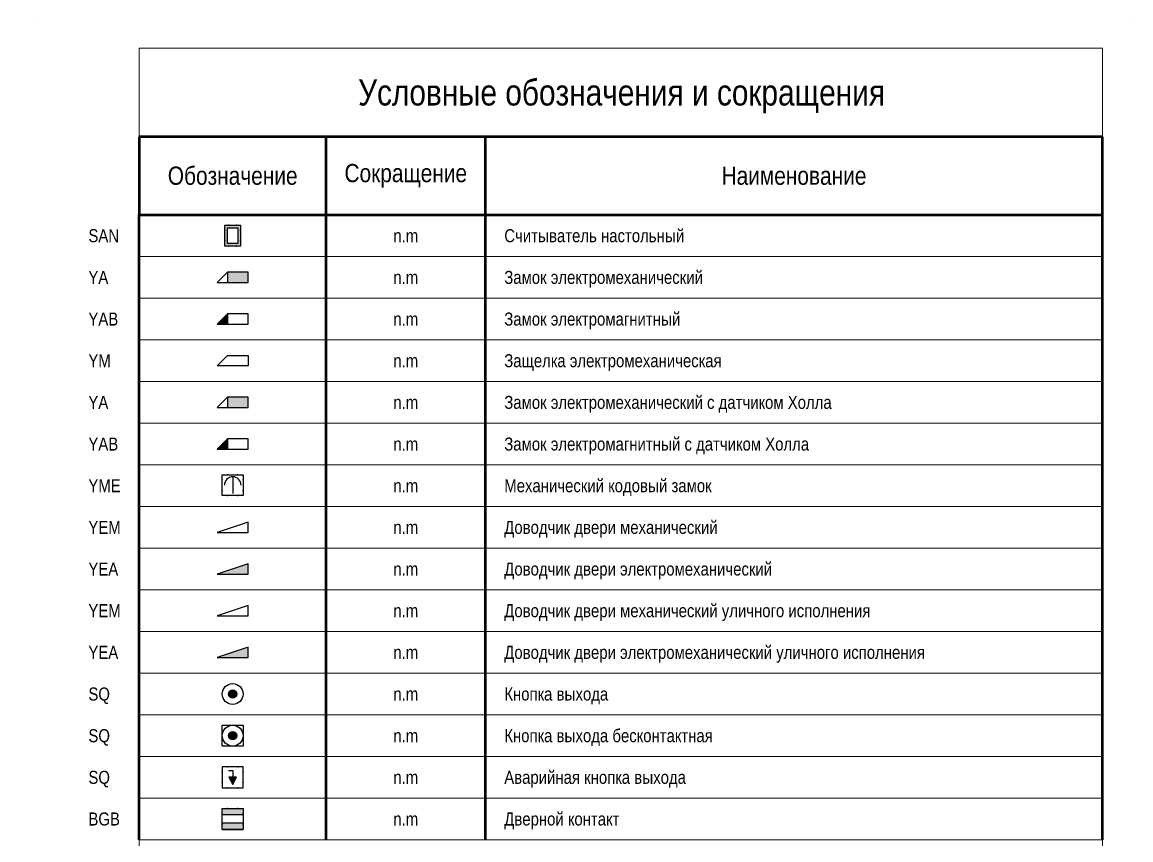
# Model space of a CAD drawing. Header units: millimetres. Extents: x -21000 to 351902, y -261781 to 19312.
# Drawn here: x 83750 to 105042, y -15700 to 0 of the extents above; entities that cross this region are included whole.
import ezdxf
from ezdxf.enums import TextEntityAlignment as Align

# ---------------------------------------------------------------- set-up
doc = ezdxf.new("R2010")
doc.units = ezdxf.units.MM
doc.header["$MEASUREMENT"] = 0
doc.set_wipeout_variables(frame=1)
for name, color, linetype in [('_АТ-Имя', 7, 'Continuous'), ('_АТ-Спецификация', 7, 'Continuous'), ('_БЛ-Заливка', 7, 'Continuous'), ('_БЛ-Маска', 250, 'Continuous'), ('_БЛ-Рамки', 7, 'Continuous'), ('_БЛ_Заливка', 7, 'Continuous'), ('_КД', 84, 'Continuous')]:
    doc.layers.add(name, color=color, linetype=linetype)
doc.layers.add('_АТ-Примечания', color=250, linetype='Continuous', plot=False)
doc.layers.add('NOPRINT', color=50, linetype='Continuous', plot=False)
doc.layers.add('_БЛ-Таблицы рамки', color=7, linetype='Continuous', lineweight=0)
doc.styles.add('Arial_Narrow_shtamp', font='ARIALN.TTF')
doc.styles.add('ArialN-2.5', font='ARIALN.TTF', dxfattribs={"height": 2.5})
doc.styles.add('ArialN-250', font='ARIALN.TTF', dxfattribs={"height": 250})
doc.styles.add('ArialN-3.5', font='ARIALN.TTF', dxfattribs={"height": 3.5})
doc.styles.add('ArialN-5', font='ARIALN.TTF', dxfattribs={"height": 5})
doc.styles.add('AT-Шрифт', font='ARIALN.TTF', dxfattribs={"height": 250})

# ---------------------------------------------------------------- blocks, each defined once
blk = doc.blocks.new('*U2')
at = {"layer": 'NOPRINT', "lineweight": 0}
for points in [[(0, 297), (0, 297), (0, 297), (0, 297)], [(210, 297), (210, 297), (210, 297), (210, 297)], [(20, 292), (205, 292), (205, 5), (20, 5)], [(0, 0), (0, 0), (0, 0), (0, 0)], [(210, 0), (210, 0), (210, 0), (210, 0)]]:
    blk.add_lwpolyline(points, close=True, dxfattribs=at)
for points in [[(205, 60), (202, 60)], [(205, 20), (202, 20)]]:
    blk.add_lwpolyline(points, dxfattribs=at)
at = {"layer": 'NOPRINT', "lineweight": 0, "insert": (194.15, 7.61), "char_height": 2.5, "attachment_point": 5, "style": 'Arial_Narrow_shtamp'}
blk.add_mtext_dynamic_manual_height_columns('Формат А4', width=23.585, gutter_width=12.5, heights=[0], dxfattribs=at)
at = {"layer": 'NOPRINT', "color": 1, "lineweight": 0, "style": 'Arial_Narrow_shtamp'}
blk.add_attdef('N_LISTA', text='', height=2, dxfattribs=at).set_placement((90.17, 7.42), align=Align.MIDDLE_LEFT)
blk = doc.blocks.new('УГО_Заголовок')
at = {"layer": '_БЛ-Таблицы рамки', "lineweight": 50}
for points in [[(185, -17), (0, -17)], [(0, -17), (0, -32)], [(35.87, -32), (35.87, -17)], [(66.47, -32), (66.47, -17)], [(185, -32), (185, -17)], [(0, -32), (185, -32)]]:
    blk.add_lwpolyline(points, dxfattribs=at)
at = {"lineweight": 0, "char_height": 3.5, "attachment_point": 5, "style": 'ArialN-3.5'}
for s, insert, width in [('Обозначение', (17.93, -24.5), 35.866), ('Сокращение', (51.17, -24.5), 30.5993), ('Наименование', (125.73, -24.5), 118.5347)]:
    blk.add_mtext(s, dxfattribs=dict(at, insert=insert, width=width))
at = {"lineweight": -2, "style": 'ArialN-5', "flags": 8}
blk.add_attdef('УОИС_ЗАГОЛОВОК', text='', height=5, dxfattribs=at).set_placement((92.62, -9.5), align=Align.MIDDLE_CENTER)
blk = doc.blocks.new('*U5')
at = {"layer": '_БЛ-Таблицы рамки', "lineweight": 50}
for points in [[(0, -8), (0, 0)], [(35.87, -8), (35.87, 0)], [(66.47, -8), (66.47, 0)], [(185, -8), (185, 0)]]:
    blk.add_lwpolyline(points, dxfattribs=at)
at = {"layer": '_БЛ-Таблицы рамки', "lineweight": 0}
for points in [[(0, -8), (35.87, -8)], [(35.87, -8), (66.47, -8)], [(66.47, -8), (185, -8)]]:
    blk.add_lwpolyline(points, dxfattribs=at)
at = {"ltscale": 100, "style": 'ArialN-2.5'}
blk.add_attdef('СОКРАЩЕНИЕ_УГО', text='', height=2.5, dxfattribs=at).set_placement((51.17, -4), align=Align.MIDDLE_CENTER)
blk.add_attdef('НАИМЕНОВАНИЕ_УГО', text='', height=2.5, dxfattribs=at).set_placement((70.09, -4), align=Align.MIDDLE_LEFT)
blk = doc.blocks.new('МКЗ')
blk.add_wipeout([(-2, 2), (2, 2), (2, -2), (-2, -2)]).dxf.layer = '_БЛ-Маска'
blk.add_line((0, 1.6), (0, -1.6))
blk.add_lwpolyline([(-2, 2), (2, 2), (2, -2), (-2, -2)], close=True)
blk.add_arc((0, 0), 1.6, 0, 180)
at = {"ltscale": 100}
for p in [(-2, 1.01), (-1.02, 2), (1.02, 2), (2, 1.01), (-2, -1.01), (-1.02, -2), (1.02, -2), (2, -1.01)]:
    blk.add_point(p, dxfattribs=at)
at = {"layer": '_АТ-Имя', "ltscale": 100, "style": 'AT-Шрифт'}
blk.add_attdef('NUMBER', text='', height=2, dxfattribs=at).set_placement((0, 1.99), align=Align.BOTTOM_CENTER)
at = {"layer": '_АТ-Примечания', "ltscale": 100, "style": 'AT-Шрифт', "flags": 1}
for tag, p in [('ABBREVIATION', (0, -1.51)), ('COMMENT1', (0, -1.97)), ('COMMENT2', (0, -2.43)), ('COMMENT3', (0, -2.89))]:
    blk.add_attdef(tag, p, '', height=0.25, dxfattribs=at)
at = {"layer": '_АТ-Спецификация', "ltscale": 100, "style": 'AT-Шрифт', "flags": 1}
for tag, p in [('NUM', (0, 1.99)), ('CODE', (0, 0.49)), ('DESCRIPTION', (0, 1.49)), ('NAME', (0, 0.99)), ('MADEBY', (0, -0.01)), ('POSITION', (0, -0.51)), ('POSITION2', (0, -1.01))]:
    blk.add_attdef(tag, p, '', height=0.25, dxfattribs=at)
blk = doc.blocks.new('СЧн')
blk.add_wipeout([(-1.5, 2), (1.5, 2), (1.5, -2), (-1.5, -2)]).dxf.layer = '_БЛ-Маска'
at = {"layer": '_БЛ-Заливка'}
h = blk.add_hatch(color=84, dxfattribs=at)
h.dxf.hatch_style = 1
h.paths.add_polyline_path([(1.5, 2), (-1.5, 2), (-1.5, -2), (1.5, -2)])
h.paths.add_polyline_path([(1, -1.5), (-1, -1.5), (-1, 1.5), (1, 1.5)], flags=16)
at = {"color": 0, "linetype": 'ByBlock', "lineweight": -2, "ltscale": 100}
blk.add_lwpolyline([(-1, 1.5), (1, 1.5), (1, -1.5), (-1, -1.5)], close=True, dxfattribs=at)
for p in [(-1.5, 1), (-0.75, 2), (0.75, 2), (1.5, 1), (-1.5, -1), (-0.75, -2), (0.75, -2), (1.5, -1)]:
    blk.add_point(p, dxfattribs=at)
at = {"layer": '_БЛ-Маска', "color": 0, "linetype": 'ByBlock', "lineweight": -2, "ltscale": 100}
blk.add_lwpolyline([(1.5, -2), (-1.5, -2), (-1.5, 2), (1.5, 2)], close=True, dxfattribs=at)
at = {"layer": '_АТ-Имя', "ltscale": 100, "style": 'AT-Шрифт'}
blk.add_attdef('NUMBER', text='', height=2, dxfattribs=at).set_placement((0, 2), align=Align.BOTTOM_CENTER)
at = {"layer": '_АТ-Примечания', "ltscale": 100, "style": 'AT-Шрифт', "flags": 1}
for tag, p in [('ABBREVIATION', (-1.5, -1.5)), ('COMMENT1', (-1.5, -1.96)), ('COMMENT2', (-1.5, -2.42)), ('COMMENT3', (-1.5, -2.88))]:
    blk.add_attdef(tag, p, '', height=0.25, dxfattribs=at)
at = {"layer": '_АТ-Спецификация', "ltscale": 100, "style": 'AT-Шрифт', "flags": 1}
for tag, p in [('NUM', (-1.5, 2)), ('CODE', (-1.5, 0.5)), ('DESCRIPTION', (-1.5, 1.5)), ('NAME', (-1.5, 1)), ('MADEBY', (-1.5, 0)), ('POSITION', (-1.5, -0.5)), ('POSITION2', (-1.5, -1))]:
    blk.add_attdef(tag, p, '', height=0.25, dxfattribs=at)
blk = doc.blocks.new('ЭМЗ')
at = {"layer": '_АТ-Примечания', "ltscale": 100, "style": 'AT-Шрифт', "flags": 1}
for tag, p in [('ABBREVIATION', (-2, -2.5)), ('COMMENT1', (-2, -2.96)), ('COMMENT2', (-2, -3.42)), ('COMMENT3', (-2, -3.88))]:
    blk.add_attdef(tag, p, '', height=0.25, dxfattribs=at)
blk.add_wipeout([(-4, -1), (-2, 1), (-2, -1)]).dxf.layer = '_БЛ-Маска'
at = {"layer": '_БЛ-Заливка', "linetype": 'ByBlock', "lineweight": -2, "ltscale": 100}
blk.add_hatch(color=84, dxfattribs=at).paths.add_polyline_path([(-2, 1), (-2, -1), (2, -1), (2, 1)])
at = {"color": 0, "linetype": 'ByBlock', "lineweight": -2, "ltscale": 100}
for points in [[(-4, -1), (2, -1), (2, 1), (-2, 1), (-4, -1)], [(-2, 1), (-2, -1)]]:
    blk.add_lwpolyline(points, dxfattribs=at)
at = {"layer": '_АТ-Имя', "ltscale": 100, "style": 'AT-Шрифт'}
blk.add_attdef('NUMBER', text='', height=2, dxfattribs=at).set_placement((-1, 1), align=Align.BOTTOM_CENTER)
at = {"layer": '_АТ-Спецификация', "ltscale": 100, "style": 'AT-Шрифт', "flags": 1}
for tag, p in [('NUM', (-2, 1)), ('DESCRIPTION', (-2, 0.5)), ('NAME', (-2, 0)), ('CODE', (-2, -0.5)), ('MADEBY', (-2, -1)), ('POSITION', (-2, -1.5)), ('POSITION2', (-2, -2))]:
    blk.add_attdef(tag, p, '', height=0.25, dxfattribs=at)
blk = doc.blocks.new('ЭМ')
at = {"layer": '_АТ-Примечания', "ltscale": 100, "style": 'AT-Шрифт', "flags": 1}
for tag, p in [('ABBREVIATION', (-2, -2.5)), ('COMMENT1', (-2, -2.96)), ('COMMENT2', (-2, -3.42)), ('COMMENT3', (-2, -3.88))]:
    blk.add_attdef(tag, p, '', height=0.25, dxfattribs=at)
blk.add_wipeout([(-2, -1), (-2, 1), (2, 1), (2, -1)]).dxf.layer = '_БЛ-Маска'
at = {"layer": '_БЛ_Заливка', "ltscale": 100}
blk.add_hatch(color=84, dxfattribs=at).paths.add_polyline_path([(-2, 1), (-4, -1), (-2, -1)])
at = {"ltscale": 100}
for points in [[(-4, -1), (2, -1), (2, 1), (-2, 1), (-4, -1)], [(-2, 1), (-2, -1)]]:
    blk.add_lwpolyline(points, dxfattribs=at)
at = {"layer": '_АТ-Имя', "ltscale": 100, "style": 'AT-Шрифт'}
blk.add_attdef('NUMBER', text='', height=2, dxfattribs=at).set_placement((-1, 1), align=Align.BOTTOM_CENTER)
at = {"layer": '_АТ-Спецификация', "ltscale": 100, "style": 'AT-Шрифт', "flags": 1}
for tag, p in [('NUM', (-2, 1)), ('DESCRIPTION', (-2, 0.5)), ('NAME', (-2, 0)), ('CODE', (-2, -0.5)), ('MADEBY', (-2, -1)), ('POSITION', (-2, -1.5)), ('POSITION2', (-2, -2))]:
    blk.add_attdef(tag, p, '', height=0.25, dxfattribs=at)
blk = doc.blocks.new('ЗЭМ')
at = {"layer": '_АТ-Примечания', "ltscale": 100, "style": 'AT-Шрифт', "flags": 1}
for tag, p in [('ABBREVIATION', (-2, -2.5)), ('COMMENT1', (-2, -2.96)), ('COMMENT2', (-2, -3.42)), ('COMMENT3', (-2, -3.88))]:
    blk.add_attdef(tag, p, '', height=0.25, dxfattribs=at)
blk.add_wipeout([(-4, -1), (-2, 1), (2, 1), (2, -1)]).dxf.layer = '_БЛ-Маска'
blk.add_lwpolyline([(-4, -1), (-2, 1), (2, 1), (2, -1), (-4, -1)])
at = {"layer": '_АТ-Имя', "ltscale": 100, "style": 'AT-Шрифт'}
blk.add_attdef('NUMBER', text='', height=2, dxfattribs=at).set_placement((-1, 1), align=Align.BOTTOM_CENTER)
at = {"layer": '_АТ-Спецификация', "ltscale": 100, "style": 'AT-Шрифт', "flags": 1}
for tag, p in [('NUM', (-2, 1)), ('DESCRIPTION', (-2, 0.5)), ('NAME', (-2, 0)), ('CODE', (-2, -0.5)), ('MADEBY', (-2, -1)), ('POSITION', (-2, -1.5)), ('POSITION2', (-2, -2))]:
    blk.add_attdef(tag, p, '', height=0.25, dxfattribs=at)
blk = doc.blocks.new('ДМ')
at = {"layer": '_АТ-Примечания', "ltscale": 100, "style": 'AT-Шрифт', "flags": 1}
for tag, p in [('ABBREVIATION', (-3, -2.5)), ('COMMENT1', (-3, -2.96)), ('COMMENT2', (-3, -3.42)), ('COMMENT3', (-3, -3.88))]:
    blk.add_attdef(tag, p, '', height=0.25, dxfattribs=at)
blk.add_wipeout([(-3, -1), (3, 1), (3, -1)]).dxf.layer = '_БЛ-Маска'
at = {"color": 0, "linetype": 'ByBlock', "lineweight": -2, "ltscale": 100}
blk.add_lwpolyline([(-3, -1), (3, -1), (3, 1), (-3, -1), (-3, -1)], dxfattribs=at)
at = {"layer": '_АТ-Имя', "ltscale": 100, "style": 'AT-Шрифт'}
blk.add_attdef('NUMBER', text='', height=2, dxfattribs=at).set_placement((-3, 1), align=Align.BOTTOM_LEFT)
at = {"layer": '_АТ-Спецификация', "ltscale": 100, "style": 'AT-Шрифт', "flags": 1}
for tag, p in [('NUM', (-3, 1)), ('DESCRIPTION', (-3, 0.5)), ('NAME', (-3, 0)), ('CODE', (-3, -0.5)), ('MADEBY', (-3, -1)), ('POSITION', (-3, -1.5)), ('POSITION2', (-3, -2))]:
    blk.add_attdef(tag, p, '', height=0.25, dxfattribs=at)
blk = doc.blocks.new('ДЭМ')
at = {"layer": '_БЛ-Заливка', "linetype": 'ByBlock', "lineweight": -2, "ltscale": 100}
blk.add_hatch(color=84, dxfattribs=at).paths.add_polyline_path([(-3, -1), (3, -1), (3, 1)])
at = {"ltscale": 100}
blk.add_lwpolyline([(-3, -1), (3, -1), (3, 1), (-3, -1), (-3, -1)], dxfattribs=at)
at = {"layer": '_АТ-Имя', "ltscale": 100, "style": 'AT-Шрифт'}
blk.add_attdef('NUMBER', text='', height=2, dxfattribs=at).set_placement((-3, 1), align=Align.BOTTOM_LEFT)
at = {"layer": '_АТ-Примечания', "ltscale": 100, "style": 'AT-Шрифт', "flags": 1}
for tag, p in [('ABBREVIATION', (-3, -2.5)), ('COMMENT1', (-3, -2.96)), ('COMMENT2', (-3, -3.42)), ('COMMENT3', (-3, -3.88))]:
    blk.add_attdef(tag, p, '', height=0.25, dxfattribs=at)
at = {"layer": '_АТ-Спецификация', "ltscale": 100, "style": 'AT-Шрифт', "flags": 1}
for tag, p in [('NUM', (-3, 1)), ('DESCRIPTION', (-3, 0.5)), ('NAME', (-3, 0)), ('CODE', (-3, -0.5)), ('MADEBY', (-3, -1)), ('POSITION', (-3, -1.5)), ('POSITION2', (-3, -2))]:
    blk.add_attdef(tag, p, '', height=0.25, dxfattribs=at)
blk = doc.blocks.new('КВ')
blk.add_wipeout([(2, 0), (2, -0.06), (2, -0.13), (1.99, -0.19), (1.98, -0.25), (1.98, -0.31), (1.96, -0.37), (1.95, -0.44), (1.94, -0.5), (1.92, -0.56), (1.9, -0.62), (1.88, -0.68), (1.86, -0.74), (1.84, -0.79), (1.81, -0.85), (1.78, -0.91), (1.75, -0.96), (1.72, -1.02), (1.69, -1.07), (1.65, -1.12), (1.62, -1.18), (1.58, -1.23), (1.54, -1.27), (1.5, -1.32), (1.46, -1.37), (1.41, -1.41), (1.37, -1.46), (1.32, -1.5), (1.27, -1.54), (1.23, -1.58), (1.18, -1.62), (1.12, -1.65), (1.07, -1.69), (1.02, -1.72), (0.96, -1.75), (0.91, -1.78), (0.85, -1.81), (0.79, -1.84), (0.74, -1.86), (0.68, -1.88), (0.62, -1.9), (0.56, -1.92), (0.5, -1.94), (0.44, -1.95), (0.37, -1.96), (0.31, -1.98), (0.25, -1.98), (0.19, -1.99), (0.13, -2), (0.06, -2), (0, -2), (-0.06, -2), (-0.13, -2), (-0.19, -1.99), (-0.25, -1.98), (-0.31, -1.98), (-0.37, -1.96), (-0.44, -1.95), (-0.5, -1.94), (-0.56, -1.92), (-0.62, -1.9), (-0.68, -1.88), (-0.74, -1.86), (-0.79, -1.84), (-0.85, -1.81), (-0.91, -1.78), (-0.96, -1.75), (-1.02, -1.72), (-1.07, -1.69), (-1.12, -1.65), (-1.18, -1.62), (-1.23, -1.58), (-1.27, -1.54), (-1.32, -1.5), (-1.37, -1.46), (-1.41, -1.41), (-1.46, -1.37), (-1.5, -1.32), (-1.54, -1.27), (-1.58, -1.23), (-1.62, -1.18), (-1.65, -1.12), (-1.69, -1.07), (-1.72, -1.02), (-1.75, -0.96), (-1.78, -0.91), (-1.81, -0.85), (-1.84, -0.79), (-1.86, -0.74), (-1.88, -0.68), (-1.9, -0.62), (-1.92, -0.56), (-1.94, -0.5), (-1.95, -0.44), (-1.96, -0.37), (-1.98, -0.31), (-1.98, -0.25), (-1.99, -0.19), (-2, -0.13), (-2, -0.06), (-2, 0), (-2, 0.06), (-2, 0.13), (-1.99, 0.19), (-1.98, 0.25), (-1.98, 0.31), (-1.96, 0.37), (-1.95, 0.44), (-1.94, 0.5), (-1.92, 0.56), (-1.9, 0.62), (-1.88, 0.68), (-1.86, 0.74), (-1.84, 0.79), (-1.81, 0.85), (-1.78, 0.91), (-1.75, 0.96), (-1.72, 1.02), (-1.69, 1.07), (-1.65, 1.12), (-1.62, 1.18), (-1.58, 1.23), (-1.54, 1.27), (-1.5, 1.32), (-1.46, 1.37), (-1.41, 1.41), (-1.37, 1.46), (-1.32, 1.5), (-1.27, 1.54), (-1.23, 1.58), (-1.18, 1.62), (-1.12, 1.65), (-1.07, 1.69), (-1.02, 1.72), (-0.96, 1.75), (-0.91, 1.78), (-0.85, 1.81), (-0.79, 1.84), (-0.74, 1.86), (-0.68, 1.88), (-0.62, 1.9), (-0.56, 1.92), (-0.5, 1.94), (-0.44, 1.95), (-0.37, 1.96), (-0.31, 1.98), (-0.25, 1.98), (-0.19, 1.99), (-0.13, 2), (-0.06, 2), (0, 2), (0.06, 2), (0.13, 2), (0.19, 1.99), (0.25, 1.98), (0.31, 1.98), (0.37, 1.96), (0.44, 1.95), (0.5, 1.94), (0.56, 1.92), (0.62, 1.9), (0.68, 1.88), (0.74, 1.86), (0.79, 1.84), (0.85, 1.81), (0.91, 1.78), (0.96, 1.75), (1.02, 1.72), (1.07, 1.69), (1.12, 1.65), (1.18, 1.62), (1.23, 1.58), (1.27, 1.54), (1.32, 1.5), (1.37, 1.46), (1.41, 1.41), (1.46, 1.37), (1.5, 1.32), (1.54, 1.27), (1.58, 1.23), (1.62, 1.18), (1.65, 1.12), (1.69, 1.07), (1.72, 1.02), (1.75, 0.96), (1.78, 0.91), (1.81, 0.85), (1.84, 0.79), (1.86, 0.74), (1.88, 0.68), (1.9, 0.62), (1.92, 0.56), (1.94, 0.5), (1.95, 0.44), (1.96, 0.37), (1.98, 0.31), (1.98, 0.25), (1.99, 0.19), (2, 0.13), (2, 0.06)]).dxf.layer = '_БЛ-Маска'
at = {"layer": '_БЛ-Заливка', "linetype": 'ByBlock', "lineweight": -2, "ltscale": 100}
blk.add_hatch(color=84, dxfattribs=at).paths.add_polyline_path([(0.8, 0, 1), (-0.8, 0, 1)])
blk.add_circle((0, 0), 2)
at = {"color": 0, "linetype": 'ByBlock', "lineweight": -2, "ltscale": 100}
blk.add_circle((0, 0), 0.8, dxfattribs=at)
at = {"layer": '_АТ-Имя', "ltscale": 100, "style": 'AT-Шрифт'}
blk.add_attdef('NUMBER', text='', height=2, dxfattribs=at).set_placement((0, 2), align=Align.BOTTOM_CENTER)
at = {"layer": '_АТ-Примечания', "ltscale": 100, "style": 'AT-Шрифт', "flags": 1}
for tag, p in [('ABBREVIATION', (0, -1.5)), ('COMMENT1', (0, -1.96)), ('COMMENT2', (0, -2.42)), ('COMMENT3', (0, -2.88))]:
    blk.add_attdef(tag, p, '', height=0.25, dxfattribs=at)
at = {"layer": '_АТ-Спецификация', "ltscale": 100, "style": 'AT-Шрифт', "flags": 1}
for tag, p in [('NUM', (0, 2)), ('CODE', (0, 0.5)), ('DESCRIPTION', (0, 1.5)), ('NAME', (0, 1)), ('MADEBY', (0, 0)), ('POSITION', (0, -0.5)), ('POSITION2', (0, -1))]:
    blk.add_attdef(tag, p, '', height=0.25, dxfattribs=at)
blk = doc.blocks.new('КВик')
blk.add_wipeout([(-2, 2), (2, 2), (2, -2), (-2, -2)]).dxf.layer = '_БЛ-Маска'
at = {"layer": '_БЛ-Заливка', "linetype": 'ByBlock', "lineweight": -2, "ltscale": 100}
blk.add_hatch(color=84, dxfattribs=at).paths.add_polyline_path([(0.8, 0, 1), (-0.8, 0, 1)])
blk.add_lwpolyline([(-2, 2), (2, 2), (2, -2), (-2, -2)], close=True)
blk.add_circle((0, 0), 2)
at = {"color": 0, "linetype": 'ByBlock', "lineweight": -2, "ltscale": 100}
blk.add_circle((0, 0), 0.8, dxfattribs=at)
at = {"layer": '_АТ-Имя', "ltscale": 100, "style": 'AT-Шрифт'}
blk.add_attdef('NUMBER', text='', height=2, dxfattribs=at).set_placement((0.04, 2), align=Align.BOTTOM_CENTER)
at = {"layer": '_АТ-Примечания', "ltscale": 100, "style": 'AT-Шрифт', "flags": 1}
for tag, p in [('ABBREVIATION', (-2, -1.5)), ('COMMENT1', (-2, -1.96)), ('COMMENT2', (-2, -2.42)), ('COMMENT3', (-2, -2.88))]:
    blk.add_attdef(tag, p, '', height=0.25, dxfattribs=at)
at = {"layer": '_АТ-Спецификация', "ltscale": 100, "style": 'AT-Шрифт', "flags": 1}
for tag, p in [('NUM', (-2, 2)), ('CODE', (-2, 0.5)), ('DESCRIPTION', (-2, 1.5)), ('NAME', (-2, 1)), ('MADEBY', (-2, 0)), ('POSITION', (-2, -0.5)), ('POSITION2', (-2, -1))]:
    blk.add_attdef(tag, p, '', height=0.25, dxfattribs=at)
blk = doc.blocks.new('АКВ')
at = {"lineweight": 0}
blk.add_wipeout([(-2, -2), (-2, 2), (2, 2), (2, -2)], dxfattribs=at).dxf.layer = '_БЛ-Маска'
at = {"layer": '_БЛ-Заливка'}
h = blk.add_hatch(color=84, dxfattribs=at)
h.dxf.hatch_style = 1
h.paths.add_polyline_path([(0.75, 0), (0, 0), (-0.75, 0), (0, -1.39)])
blk.add_lwpolyline([(2, 2), (-2, 2), (-2, -2), (2, -2)], close=True)
blk.add_lwpolyline([(-0.81, 1.34), (0, 1.34), (0, 0), (-0.75, 0), (0, -1.39), (0.75, 0), (0, 0)])
at = {"ltscale": 100}
for p in [(-2, 1.01), (-1.02, 2), (1.02, 2), (2, 1.01), (-2, -1.01), (-1.02, -2), (1.02, -2), (2, -1.01)]:
    blk.add_point(p, dxfattribs=at)
at = {"layer": '_АТ-Имя', "ltscale": 100, "style": 'AT-Шрифт'}
blk.add_attdef('NUMBER', text='', height=2, dxfattribs=at).set_placement((0, 2), align=Align.BOTTOM_CENTER)
at = {"layer": '_АТ-Примечания', "ltscale": 100, "style": 'AT-Шрифт', "flags": 1}
for tag, p in [('ABBREVIATION', (-2, -1.5)), ('COMMENT1', (-2, -1.96)), ('COMMENT2', (-2, -2.42)), ('COMMENT3', (-2, -2.88))]:
    blk.add_attdef(tag, p, '', height=0.25, dxfattribs=at)
at = {"layer": '_АТ-Спецификация', "ltscale": 100, "style": 'AT-Шрифт', "flags": 1}
for tag, p in [('NUM', (-2, 2)), ('CODE', (-2, 0.5)), ('DESCRIPTION', (-2, 1.5)), ('NAME', (-2, 1)), ('MADEBY', (-2, 0)), ('POSITION', (-2, -0.5)), ('POSITION2', (-2, -1))]:
    blk.add_attdef(tag, p, '', height=0.25, dxfattribs=at)
blk = doc.blocks.new('ДК')
blk.add_wipeout([(-2, 2), (2, 2), (2, -2), (-2, -2)]).dxf.layer = '_БЛ-Маска'
at = {"layer": '_БЛ-Заливка', "linetype": 'ByBlock', "lineweight": -2, "ltscale": 100}
h = blk.add_hatch(color=84, dxfattribs=at)
h.paths.add_polyline_path([(2, 2), (-2, 2), (-2, 0.8), (2, 0.8)])
h.paths.add_polyline_path([(2, -0.8), (-2, -0.8), (-2, -2), (2, -2)])
at = {"color": 0, "linetype": 'ByBlock', "lineweight": -2, "ltscale": 100}
for p, q in [((2, 0.8), (-2, 0.8)), ((2, -0.8), (-2, -0.8))]:
    blk.add_line(p, q, dxfattribs=at)
at = {"color": 0, "linetype": 'ByBlock', "lineweight": -2}
blk.add_line((-2, -2), (2, -2), dxfattribs=at)
blk.add_lwpolyline([(-2, 2), (2, 2), (2, -2), (-2, -2)], close=True)
at = {"ltscale": 100}
for p in [(-2, 1.01), (-1.02, 2), (1.02, 2), (2, 1.01), (-2, -1.01), (-1.02, -2), (1.02, -2), (2, -1.01)]:
    blk.add_point(p, dxfattribs=at)
at = {"layer": '_АТ-Имя', "ltscale": 100, "style": 'AT-Шрифт'}
blk.add_attdef('NUMBER', text='', height=2, dxfattribs=at).set_placement((0, 2), align=Align.BOTTOM_CENTER)
at = {"layer": '_АТ-Примечания', "ltscale": 100, "style": 'AT-Шрифт', "flags": 1}
for tag, p in [('ABBREVIATION', (-2, -1.5)), ('COMMENT1', (-2, -1.96)), ('COMMENT2', (-2, -2.42)), ('COMMENT3', (-2, -2.88))]:
    blk.add_attdef(tag, p, '', height=0.25, dxfattribs=at)
at = {"layer": '_АТ-Спецификация', "ltscale": 100, "style": 'AT-Шрифт', "flags": 1}
for tag, p in [('NUM', (-2, 2)), ('CODE', (-2, 0.5)), ('DESCRIPTION', (-2, 1.5)), ('NAME', (-2, 1)), ('MADEBY', (-2, 0)), ('POSITION', (-2, -0.5)), ('POSITION2', (-2, -1))]:
    blk.add_attdef(tag, p, '', height=0.25, dxfattribs=at)
blk = doc.blocks.new('ДЭМу')
at = {"layer": '_БЛ-Заливка', "linetype": 'ByBlock', "lineweight": -2, "ltscale": 100}
blk.add_hatch(color=174, dxfattribs=at).paths.add_polyline_path([(-3, -1), (3, -1), (3, 1)])
at = {"color": 174, "ltscale": 100}
blk.add_lwpolyline([(-3, -1), (3, -1), (3, 1), (-3, -1), (-3, -1)], dxfattribs=at)
at = {"layer": '_АТ-Имя', "ltscale": 100, "style": 'AT-Шрифт'}
blk.add_attdef('NUMBER', text='', height=2, dxfattribs=at).set_placement((-3, 1), align=Align.BOTTOM_LEFT)
at = {"layer": '_АТ-Примечания', "ltscale": 100, "style": 'AT-Шрифт', "flags": 1}
for tag, p in [('ABBREVIATION', (-3, -2.5)), ('COMMENT1', (-3, -2.96)), ('COMMENT2', (-3, -3.42)), ('COMMENT3', (-3, -3.88))]:
    blk.add_attdef(tag, p, '', height=0.25, dxfattribs=at)
at = {"layer": '_АТ-Спецификация', "ltscale": 100, "style": 'AT-Шрифт', "flags": 1}
for tag, p in [('NUM', (-3, 1)), ('DESCRIPTION', (-3, 0.5)), ('NAME', (-3, 0)), ('CODE', (-3, -0.5)), ('MADEBY', (-3, -1)), ('POSITION', (-3, -1.5)), ('POSITION2', (-3, -2))]:
    blk.add_attdef(tag, p, '', height=0.25, dxfattribs=at)
blk = doc.blocks.new('ДМу')
at = {"layer": '_АТ-Примечания', "ltscale": 100, "style": 'AT-Шрифт', "flags": 1}
for tag, p in [('ABBREVIATION', (-3, -2.5)), ('COMMENT1', (-3, -2.96)), ('COMMENT2', (-3, -3.42)), ('COMMENT3', (-3, -3.88))]:
    blk.add_attdef(tag, p, '', height=0.25, dxfattribs=at)
blk.add_wipeout([(-3, -1), (3, 1), (3, -1)]).dxf.layer = '_БЛ-Маска'
at = {"color": 174, "linetype": 'ByBlock', "lineweight": -2, "ltscale": 100}
blk.add_lwpolyline([(-3, -1), (3, -1), (3, 1), (-3, -1), (-3, -1)], dxfattribs=at)
at = {"layer": '_АТ-Имя', "ltscale": 100, "style": 'AT-Шрифт'}
blk.add_attdef('NUMBER', text='', height=2, dxfattribs=at).set_placement((-3, 1), align=Align.BOTTOM_LEFT)
at = {"layer": '_АТ-Спецификация', "ltscale": 100, "style": 'AT-Шрифт', "flags": 1}
for tag, p in [('NUM', (-3, 1)), ('DESCRIPTION', (-3, 0.5)), ('NAME', (-3, 0)), ('CODE', (-3, -0.5)), ('MADEBY', (-3, -1)), ('POSITION', (-3, -1.5)), ('POSITION2', (-3, -2))]:
    blk.add_attdef(tag, p, '', height=0.25, dxfattribs=at)
blk = doc.blocks.new('ЭМЗдх')
at = {"layer": '_АТ-Примечания', "ltscale": 100, "style": 'AT-Шрифт', "flags": 1}
for tag, p in [('ABBREVIATION', (-2, -2.5)), ('COMMENT1', (-2, -2.96)), ('COMMENT2', (-2, -3.42)), ('COMMENT3', (-2, -3.88))]:
    blk.add_attdef(tag, p, '', height=0.25, dxfattribs=at)
at = {"color": 190}
blk.add_wipeout([(-4, -1), (-2, 1), (-2, -1)], dxfattribs=at).dxf.layer = '_БЛ-Маска'
at = {"layer": '_БЛ-Заливка', "linetype": 'ByBlock', "lineweight": -2, "ltscale": 100}
blk.add_hatch(color=190, dxfattribs=at).paths.add_polyline_path([(-2, 1), (-2, -1), (2, -1), (2, 1)])
at = {"color": 190, "linetype": 'ByBlock', "lineweight": -2, "ltscale": 100}
for points in [[(-4, -1), (2, -1), (2, 1), (-2, 1), (-4, -1)], [(-2, 1), (-2, -1)]]:
    blk.add_lwpolyline(points, dxfattribs=at)
at = {"layer": '_АТ-Имя', "ltscale": 100, "style": 'AT-Шрифт'}
blk.add_attdef('NUMBER', text='', height=2, dxfattribs=at).set_placement((-1, 1), align=Align.BOTTOM_CENTER)
at = {"layer": '_АТ-Спецификация', "ltscale": 100, "style": 'AT-Шрифт', "flags": 1}
for tag, p in [('NUM', (-2, 1)), ('DESCRIPTION', (-2, 0.5)), ('NAME', (-2, 0)), ('CODE', (-2, -0.5)), ('MADEBY', (-2, -1)), ('POSITION', (-2, -1.5)), ('POSITION2', (-2, -2))]:
    blk.add_attdef(tag, p, '', height=0.25, dxfattribs=at)
blk = doc.blocks.new('ЭМдх')
at = {"layer": '_АТ-Примечания', "ltscale": 100, "style": 'AT-Шрифт', "flags": 1}
for tag, p in [('ABBREVIATION', (-2, -2.5)), ('COMMENT1', (-2, -2.96)), ('COMMENT2', (-2, -3.42)), ('COMMENT3', (-2, -3.88))]:
    blk.add_attdef(tag, p, '', height=0.25, dxfattribs=at)
at = {"color": 190}
blk.add_wipeout([(-2, -1), (-2, 1), (2, 1), (2, -1)], dxfattribs=at).dxf.layer = '_БЛ-Маска'
at = {"layer": '_БЛ_Заливка', "ltscale": 100}
blk.add_hatch(color=190, dxfattribs=at).paths.add_polyline_path([(-2, 1), (-4, -1), (-2, -1)])
at = {"color": 190, "ltscale": 100}
blk.add_lwpolyline([(-4, -1), (2, -1), (2, 1), (-2, 1), (-4, -1)], dxfattribs=at)
at = {"ltscale": 100}
blk.add_lwpolyline([(-2, 1), (-2, -1)], dxfattribs=at)
at = {"layer": '_АТ-Имя', "ltscale": 100, "style": 'AT-Шрифт'}
blk.add_attdef('NUMBER', text='', height=2, dxfattribs=at).set_placement((-1, 1), align=Align.BOTTOM_CENTER)
at = {"layer": '_АТ-Спецификация', "ltscale": 100, "style": 'AT-Шрифт', "flags": 1}
for tag, p in [('NUM', (-2, 1)), ('DESCRIPTION', (-2, 0.5)), ('NAME', (-2, 0)), ('CODE', (-2, -0.5)), ('MADEBY', (-2, -1)), ('POSITION', (-2, -1.5)), ('POSITION2', (-2, -2))]:
    blk.add_attdef(tag, p, '', height=0.25, dxfattribs=at)

msp = doc.modelspace()

# ---------------------------------------------------------------- block references
at = {"color": 6, "lineweight": 0}
ref = msp.add_blockref('УГО_Заголовок', (86000, -500), dxfattribs=dict(at, xscale=100, yscale=100, zscale=100))
ref.add_attrib('УОИС_ЗАГОЛОВОК', 'Условные обозначения и сокращения', dxfattribs={"lineweight": -2, "height": 500, "style": 'ArialN-5'}).set_placement((95262, -1350), align=Align.MIDDLE_CENTER)
at = {"xscale": 100, "yscale": 100, "zscale": 100}
for p, values in [((86000, -3700), {'СОКРАЩЕНИЕ_УГО': 'n.m', 'НАИМЕНОВАНИЕ_УГО': 'Считыватель настольный'}), ((86000, -4500), {'СОКРАЩЕНИЕ_УГО': 'n.m', 'НАИМЕНОВАНИЕ_УГО': 'Замок электромеханический'}), ((86000, -5300), {'СОКРАЩЕНИЕ_УГО': 'n.m', 'НАИМЕНОВАНИЕ_УГО': 'Замок электромагнитный'}), ((86000, -6100), {'СОКРАЩЕНИЕ_УГО': 'n.m', 'НАИМЕНОВАНИЕ_УГО': 'Защелка электромеханическая'}), ((86000, -6900), {'СОКРАЩЕНИЕ_УГО': 'n.m', 'НАИМЕНОВАНИЕ_УГО': 'Замок электромеханический с датчиком Холла'}), ((86000, -7700), {'СОКРАЩЕНИЕ_УГО': 'n.m', 'НАИМЕНОВАНИЕ_УГО': 'Замок электромагнитный с датчиком Холла'}), ((86000, -8500), {'СОКРАЩЕНИЕ_УГО': 'n.m', 'НАИМЕНОВАНИЕ_УГО': 'Механический кодовый замок'}), ((86000, -9300), {'СОКРАЩЕНИЕ_УГО': 'n.m', 'НАИМЕНОВАНИЕ_УГО': 'Доводчик двери механический'}), ((86000, -10100), {'СОКРАЩЕНИЕ_УГО': 'n.m', 'НАИМЕНОВАНИЕ_УГО': 'Доводчик двери электромеханический'}), ((86000, -10900), {'СОКРАЩЕНИЕ_УГО': 'n.m', 'НАИМЕНОВАНИЕ_УГО': 'Доводчик двери механический уличного исполнения'}), ((86000, -11700), {'СОКРАЩЕНИЕ_УГО': 'n.m', 'НАИМЕНОВАНИЕ_УГО': 'Доводчик двери электромеханический уличного исполнения'}), ((86000, -12500), {'СОКРАЩЕНИЕ_УГО': 'n.m', 'НАИМЕНОВАНИЕ_УГО': 'Кнопка выхода'}), ((86000, -13300), {'СОКРАЩЕНИЕ_УГО': 'n.m', 'НАИМЕНОВАНИЕ_УГО': 'Кнопка выхода бесконтактная'}), ((86000, -14100), {'СОКРАЩЕНИЕ_УГО': 'n.m', 'НАИМЕНОВАНИЕ_УГО': 'Аварийная кнопка выхода'}), ((86000, -14900), {'СОКРАЩЕНИЕ_УГО': 'n.m', 'НАИМЕНОВАНИЕ_УГО': 'Дверной контакт'})]:
    msp.add_blockref('*U5', p, dxfattribs=at).add_auto_attribs(values)
at = {"layer": '_БЛ-Рамки', "ltscale": 100, "xscale": 100, "yscale": 100, "zscale": 100}
for p in [(63000, -29700), (84000, -29700), (105000, -29700)]:
    msp.add_blockref('*U2', p, dxfattribs=at).add_auto_attribs({'N_LISTA': '1'})
at = {"layer": '_КД', "ltscale": 100, "xscale": 100, "yscale": 100, "zscale": 0.1}
for name, p in [('ДЭМ', (87793, -10500)), ('ДЭМу', (87793, -12100))]:
    msp.add_blockref(name, p, dxfattribs=at)

# ---------------------------------------------------------------- texts
at = {"style": 'ArialN-250'}
for s, p in [('SAN', (85022, -4100, -900)), ('YA', (85022, -4900, -900)), ('YAB', (85022, -5700, -900)), ('YM', (85022, -6500, -900)), ('YA', (85022, -7300, -900)), ('YAB', (85022, -8100, -900)), ('YME', (85022, -8900, -900)), ('YEM', (85022, -9700, -900)), ('YEA', (85022, -10500, -900)), ('YEM', (85022, -11300, -900)), ('YEA', (85022, -12100, -900)), ('SQ', (85022, -13700, -900)), ('SQ', (85022, -14500, -900))]:
    msp.add_text(s, height=250, dxfattribs=at).set_placement(p, align=Align.MIDDLE_LEFT)
at = {"color": 3, "style": 'ArialN-250'}
for s, p in [('SQ', (85022, -12900, -900)), ('BGB', (85022, -15300, -900))]:
    msp.add_text(s, height=250, dxfattribs=at).set_placement(p, align=Align.MIDDLE_LEFT)

# ---------------------------------------------------------------- next in the draw order: block references
at = {"layer": '_КД', "ltscale": 100, "xscale": 100, "yscale": 100, "zscale": 0.1}
for name, p in [('СЧн', (87793, -4100)), ('ЭМЗ', (87893, -4900)), ('ЭМ', (87893, -5700)), ('ЗЭМ', (87893, -6500)), ('ЭМЗдх', (87893, -7300)), ('ЭМдх', (87893, -8100)), ('ДМ', (87793, -9700)), ('ДМу', (87793, -11300)), ('КВ', (87793, -12900)), ('КВик', (87793, -13700)), ('АКВ', (87793, -14500)), ('ДК', (87793, -15300))]:
    msp.add_blockref(name, p, dxfattribs=at)
at = {"layer": '_КД', "xscale": 100, "yscale": 100, "zscale": 0.1}
msp.add_blockref('МКЗ', (87793, -8890), dxfattribs=at)

doc.saveas('drawing.dxf')
